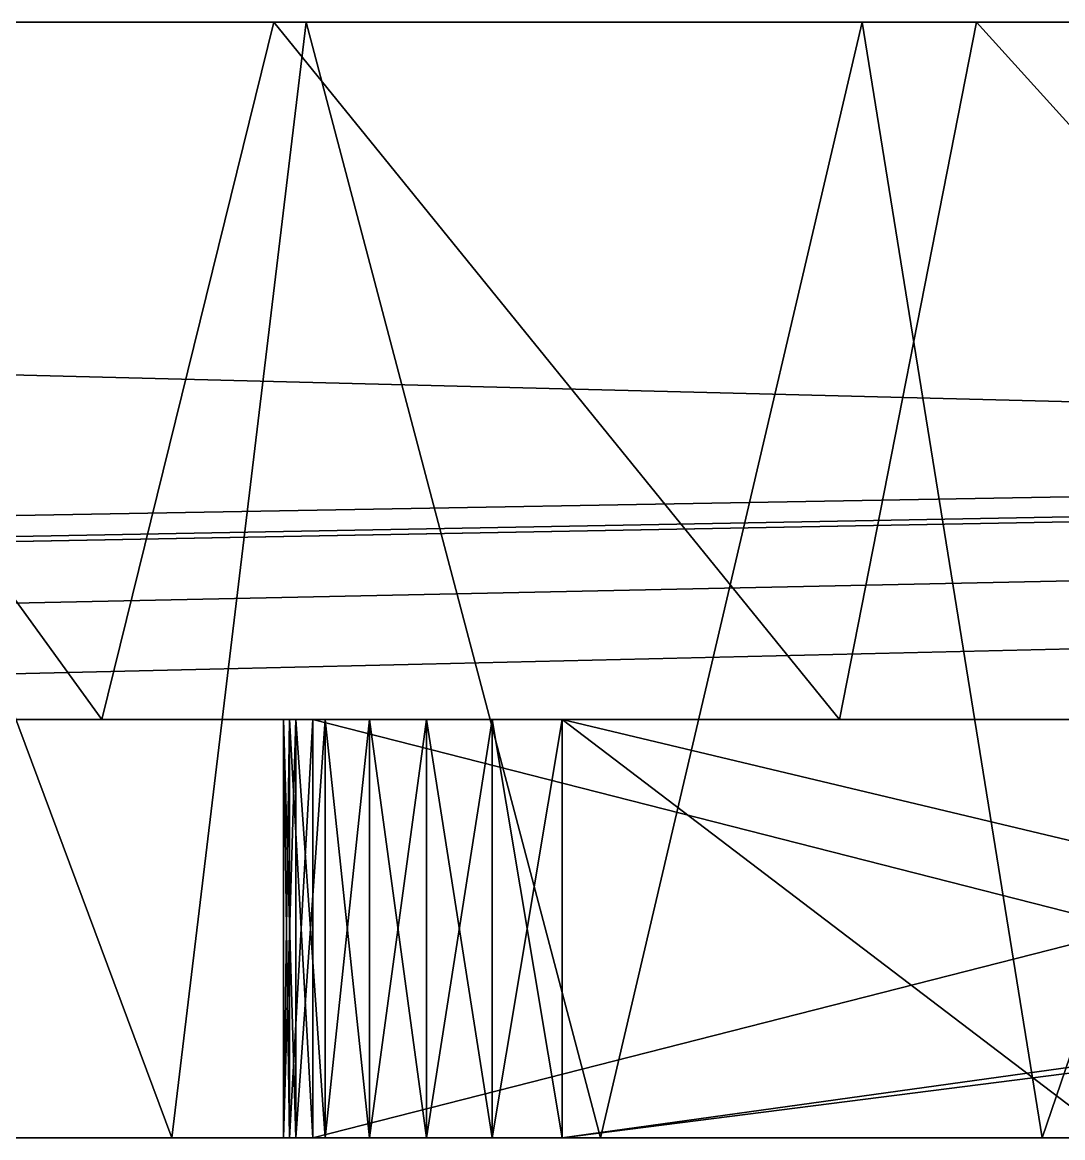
# Model space of a CAD drawing. Header units: millimetres. Extents: x -79 to 79, y 0 to 4.
# Drawn here: x -29.031 to -25.301, y 0 to 4 of the extents above; entities that cross this region are included whole.
import ezdxf

# ---------------------------------------------------------------- set-up
doc = ezdxf.new("R2010")
doc.units = ezdxf.units.MM
doc.header["$LTSCALE"] = 57.942387
for name, color, linetype in [('1', 7, 'CONTINUOUS'), ('14', 7, 'CONTINUOUS'), ('141', 7, 'CONTINUOUS'), ('146', 7, 'CONTINUOUS'), ('151', 7, 'CONTINUOUS'), ('2', 7, 'CONTINUOUS'), ('46', 7, 'CONTINUOUS'), ('47', 7, 'CONTINUOUS'), ('5', 7, 'CONTINUOUS'), ('51', 7, 'CONTINUOUS'), ('52', 7, 'CONTINUOUS'), ('55', 7, 'CONTINUOUS'), ('56', 7, 'CONTINUOUS'), ('65', 7, 'CONTINUOUS'), ('66', 7, 'CONTINUOUS'), ('69', 7, 'CONTINUOUS'), ('70', 7, 'CONTINUOUS'), ('74', 7, 'CONTINUOUS'), ('75', 7, 'CONTINUOUS')]:
    doc.layers.add(name, color=color, linetype=linetype)

msp = doc.modelspace()

# ---------------------------------------------------------------- linework, layer by layer
at = {"layer": '1', "color": 7, "linetype": 'CONTINUOUS'}
for points in [[(-6.4491, 0, 38.5), (6.4491, 0, 38.5), (-79, 0, 42.5), (-6.4491, 0, 38.5)], [(6.4491, 0, 38.5), (20.3188, 0, 38.1743), (-79, 0, 42.5), (6.4491, 0, 38.5)], [(-6.6276, 0, 38.3427), (-6.4491, 0, 38.5), (-79, 0, 42.5), (-6.6276, 0, 38.3427)], [(-6.7639, 0, 38.1477), (-6.6276, 0, 38.3427), (-79, 0, 42.5), (-6.7639, 0, 38.1477)], [(-6.8503, 0, 37.926), (-6.7639, 0, 38.1477), (-79, 0, 42.5), (-6.8503, 0, 37.926)], [(-6.8819, 0, 37.69), (-6.8503, 0, 37.926), (-79, 0, 42.5), (-6.8819, 0, 37.69)], [(-20.5786, 0, 38.5), (-6.8819, 0, 37.69), (-79, 0, 42.5), (-20.5786, 0, 38.5)], [(20.5786, 0, 38.5), (21.8478, 0, 38.5), (-79, 0, 42.5), (20.5786, 0, 38.5)], [(21.8478, 0, 38.5), (35.6625, 0, 38.1477), (-79, 0, 42.5), (21.8478, 0, 38.5)], [(20.432, 0, 38.3515), (20.5786, 0, 38.5), (-79, 0, 42.5), (20.432, 0, 38.3515)], [(20.3188, 0, 38.1743), (20.432, 0, 38.3515), (-79, 0, 42.5), (20.3188, 0, 38.1743)], [(-35.9773, 0, 38.5), (-22.1076, 0, 38.1743), (-79, 0, 42.5), (-35.9773, 0, 38.5)], [(35.9773, 0, 38.5), (48.8756, 0, 38.5), (-79, 0, 42.5), (35.9773, 0, 38.5)], [(48.8756, 0, 38.5), (62.7452, 0, 38.1743), (-79, 0, 42.5), (48.8756, 0, 38.5)], [(35.7988, 0, 38.3427), (35.9773, 0, 38.5), (-79, 0, 42.5), (35.7988, 0, 38.3427)], [(35.6625, 0, 38.1477), (35.7988, 0, 38.3427), (-79, 0, 42.5), (35.6625, 0, 38.1477)], [(63.005, 0, 38.5), (64.2742, 0, 38.5), (-79, 0, 42.5), (63.005, 0, 38.5)], [(-79, 0, 42.5), (64.2742, 0, 38.5), (79, 0, 42.5), (-79, 0, 42.5)], [(62.8585, 0, 38.3515), (63.005, 0, 38.5), (-79, 0, 42.5), (62.8585, 0, 38.3515)], [(62.7452, 0, 38.1743), (62.8585, 0, 38.3515), (-79, 0, 42.5), (62.7452, 0, 38.1743)], [(-21.8478, 0, 38.5), (-20.5786, 0, 38.5), (-79, 0, 42.5), (-21.8478, 0, 38.5)], [(-21.9944, 0, 38.3515), (-21.8478, 0, 38.5), (-79, 0, 42.5), (-21.9944, 0, 38.3515)], [(-22.1076, 0, 38.1743), (-21.9944, 0, 38.3515), (-79, 0, 42.5), (-22.1076, 0, 38.1743)], [(-35.9773, 0, 38.5), (-35.7988, 0, 38.3427), (-22.1076, 0, 38.1743), (-35.9773, 0, 38.5)], [(-35.7988, 0, 38.3427), (-35.6625, 0, 38.1477), (-22.1076, 0, 38.1743), (-35.7988, 0, 38.3427)], [(-35.6625, 0, 38.1477), (-35.5761, 0, 37.926), (-28.0942, 0, 25.9183), (-35.6625, 0, 38.1477)], [(-22.1076, 0, 38.1743), (-35.6625, 0, 38.1477), (-27.9896, 0, 26.4104), (-22.1076, 0, 38.1743)], [(-27.9896, 0, 26.4104), (-35.6625, 0, 38.1477), (-28.0733, 0, 26.171), (-27.9896, 0, 26.4104)], [(-28.0733, 0, 26.171), (-35.6625, 0, 38.1477), (-28.0942, 0, 25.9183), (-28.0733, 0, 26.171)], [(-35.5445, 0, 37.69), (-28.0942, 0, -16.5082), (-35.5761, 0, 37.926), (-35.5445, 0, 37.69)], [(-35.5761, 0, 37.926), (-28.0942, 0, -16.5082), (-28.0942, 0, 16.5082), (-35.5761, 0, 37.926)], [(-35.5761, 0, 37.926), (-28.0942, 0, 16.5082), (-28.0942, 0, 25.9183), (-35.5761, 0, 37.926)], [(-28.0942, 0, -16.5082), (-35.5445, 0, 37.69), (-33.2884, 0, 20.3644), (-28.0942, 0, -16.5082)], [(-28.0942, 0, -25.9183), (-28.0942, 0, -16.5082), (-33.2884, 0, 20.3644), (-28.0942, 0, -25.9183)], [(-33.25, 0, 20), (-28.0942, 0, -25.9183), (-33.2884, 0, 20.3644), (-33.25, 0, 20)], [(-28.0942, 0, -25.9183), (-33.25, 0, 20), (-28.4953, 0, -57.1633), (-28.0942, 0, -25.9183)], [(-28.4953, 0, -57.1633), (-33.25, 0, 20), (-30.7146, 0, -57.1068), (-28.4953, 0, -57.1633)], [(-26.958, 0, -57.1998), (-28.0942, 0, -25.9183), (-28.4953, 0, -57.1633), (-26.958, 0, -57.1998)], [(-28.0942, 0, -16.5082), (-28.0733, 0, -16.2554), (-28.0942, 0, 16.5082), (-28.0942, 0, -16.5082)], [(-28.0942, 0, 16.5082), (-28.0733, 0, -16.2554), (-28.0733, 0, 16.2554), (-28.0942, 0, 16.5082)], [(-28.0507, 0, -16.758), (-28.0942, 0, -16.5082), (-28.0507, 0, -25.6684), (-28.0507, 0, -16.758)], [(-28.0507, 0, -25.6684), (-28.0942, 0, -16.5082), (-28.0942, 0, -25.9183), (-28.0507, 0, -25.6684)], [(-28.0733, 0, -26.171), (-28.0942, 0, -25.9183), (-26.958, 0, -57.1998), (-28.0733, 0, -26.171)], [(-28.0942, 0, 16.5082), (-28.0507, 0, 16.758), (-28.0942, 0, 25.9183), (-28.0942, 0, 16.5082)], [(-28.0942, 0, 25.9183), (-28.0507, 0, 16.758), (-28.0507, 0, 25.6684), (-28.0942, 0, 25.9183)], [(-28.0733, 0, -16.2554), (-27.9896, 0, -16.016), (-28.0733, 0, 16.2554), (-28.0733, 0, -16.2554)], [(-28.0733, 0, 16.2554), (-27.9896, 0, -16.016), (-27.9896, 0, 16.016), (-28.0733, 0, 16.2554)], [(-27.9896, 0, -26.4104), (-28.0733, 0, -26.171), (-26.958, 0, -57.1998), (-27.9896, 0, -26.4104)], [(-27.9458, 0, -16.9889), (-28.0507, 0, -16.758), (-27.9458, 0, -25.4375), (-27.9458, 0, -16.9889)], [(-27.9458, 0, -25.4375), (-28.0507, 0, -16.758), (-28.0507, 0, -25.6684), (-27.9458, 0, -25.4375)], [(-28.0507, 0, 16.758), (-27.9458, 0, 16.9889), (-28.0507, 0, 25.6684), (-28.0507, 0, 16.758)], [(-28.0507, 0, 25.6684), (-27.9458, 0, 16.9889), (-27.9458, 0, 25.4375), (-28.0507, 0, 25.6684)], [(-27.9896, 0, -16.016), (-22.1076, 0, -4.2521), (-27.9896, 0, 16.016), (-27.9896, 0, -16.016)], [(-27.9896, 0, 16.016), (-22.1076, 0, -4.2521), (-22.1076, 0, 4.2521), (-27.9896, 0, 16.016)], [(-22.1076, 0, -38.1743), (-27.9896, 0, -26.4104), (-23.7399, 0, -57.2691), (-22.1076, 0, -38.1743)], [(-23.7399, 0, -57.2691), (-27.9896, 0, -26.4104), (-25.3743, 0, -57.2352), (-23.7399, 0, -57.2691)], [(-25.3743, 0, -57.2352), (-27.9896, 0, -26.4104), (-26.958, 0, -57.1998), (-25.3743, 0, -57.2352)], [(-27.7862, 0, -17.186), (-27.9458, 0, -16.9889), (-27.7862, 0, -25.2404), (-27.7862, 0, -17.186)], [(-27.7862, 0, -25.2404), (-27.9458, 0, -16.9889), (-27.9458, 0, -25.4375), (-27.7862, 0, -25.2404)], [(-27.9458, 0, 16.9889), (-27.7862, 0, 17.186), (-27.9458, 0, 25.4375), (-27.9458, 0, 16.9889)], [(-27.9458, 0, 25.4375), (-27.7862, 0, 17.186), (-27.7862, 0, 25.2404), (-27.9458, 0, 25.4375)], [(-27.5821, 0, -17.3366), (-27.7862, 0, -17.186), (-27.5821, 0, -25.0898), (-27.5821, 0, -17.3366)], [(-27.5821, 0, -25.0898), (-27.7862, 0, -17.186), (-27.7862, 0, -25.2404), (-27.5821, 0, -25.0898)], [(-27.7862, 0, 17.186), (-27.5821, 0, 17.3366), (-27.7862, 0, 25.2404), (-27.7862, 0, 17.186)], [(-27.7862, 0, 25.2404), (-27.5821, 0, 17.3366), (-27.5821, 0, 25.0898), (-27.7862, 0, 25.2404)], [(-27.3467, 0, -17.431), (-27.5821, 0, -17.3366), (-27.3467, 0, -24.9954), (-27.3467, 0, -17.431)], [(-27.3467, 0, -24.9954), (-27.5821, 0, -17.3366), (-27.5821, 0, -25.0898), (-27.3467, 0, -24.9954)], [(-27.5821, 0, 17.3366), (-27.3467, 0, 17.431), (-27.5821, 0, 25.0898), (-27.5821, 0, 17.3366)], [(-27.5821, 0, 25.0898), (-27.3467, 0, 17.431), (-27.3467, 0, 24.9954), (-27.5821, 0, 25.0898)], [(-27.0952, 0, -17.4632), (-27.3467, 0, -17.431), (-27.0952, 0, -24.9632), (-27.0952, 0, -17.4632)], [(-27.0952, 0, -24.9632), (-27.3467, 0, -17.431), (-27.3467, 0, -24.9954), (-27.0952, 0, -24.9632)], [(-27.3467, 0, 17.431), (-27.0952, 0, 17.4632), (-27.3467, 0, 24.9954), (-27.3467, 0, 17.431)], [(-27.3467, 0, 24.9954), (-27.0952, 0, 17.4632), (-27.0952, 0, 24.9632), (-27.3467, 0, 24.9954)], [(-20.8055, 0, -17.4632), (-27.0952, 0, -17.4632), (-15.3312, 0, -24.9632), (-20.8055, 0, -17.4632)], [(-15.3312, 0, -24.9632), (-27.0952, 0, -17.4632), (-27.0952, 0, -24.9632), (-15.3312, 0, -24.9632)], [(-27.0952, 0, 17.4632), (-16.3087, 0, 17.4632), (-27.0952, 0, 24.9632), (-27.0952, 0, 17.4632)], [(-16.3087, 0, 17.4632), (-25.1249, 0, 24.9632), (-27.0952, 0, 24.9632), (-16.3087, 0, 17.4632)]]:
    msp.add_3dface(points, dxfattribs=at)
at = {"layer": '14', "color": 7, "linetype": 'CONTINUOUS'}
for points in [[(-28.4953, 0, -57.1633), (-30.7146, 0, -57.1068), (-29.9868, 4, -57.1258), (-28.4953, 0, -57.1633)], [(-28.0138, 4, -57.1751), (-28.4953, 0, -57.1633), (-29.9868, 4, -57.1258), (-28.0138, 4, -57.1751)], [(-26.958, 0, -57.1998), (-28.4953, 0, -57.1633), (-28.0138, 4, -57.1751), (-26.958, 0, -57.1998)], [(-26.0205, 4, -57.221), (-26.958, 0, -57.1998), (-28.0138, 4, -57.1751), (-26.0205, 4, -57.221)], [(-25.3743, 0, -57.2352), (-26.958, 0, -57.1998), (-26.0205, 4, -57.221), (-25.3743, 0, -57.2352)], [(-24.0085, 4, -57.2635), (-25.3743, 0, -57.2352), (-26.0205, 4, -57.221), (-24.0085, 4, -57.2635)], [(-23.7399, 0, -57.2691), (-25.3743, 0, -57.2352), (-24.0085, 4, -57.2635), (-23.7399, 0, -57.2691)]]:
    msp.add_3dface(points, dxfattribs=at)
at = {"layer": '141', "color": 7, "linetype": 'CONTINUOUS'}
for points in [[(-79, 4, 42.5), (79, 4, 42.5), (-70, 4, 38.5), (-79, 4, 42.5)], [(-70, 4, 38.5), (79, 4, 42.5), (70, 4, 38.5), (-70, 4, 38.5)], [(-28.1293, 4, -53.171), (-29.9868, 4, -57.1258), (-30.5561, 4, -53.1097), (-28.1293, 4, -53.171)], [(-28.0138, 4, -57.1751), (-29.9868, 4, -57.1258), (-28.1293, 4, -53.171), (-28.0138, 4, -57.1751)], [(-25.6098, 4, -53.229), (-28.0138, 4, -57.1751), (-28.1293, 4, -53.171), (-25.6098, 4, -53.229)], [(-26.0205, 4, -57.221), (-28.0138, 4, -57.1751), (-25.6098, 4, -53.229), (-26.0205, 4, -57.221)], [(-24.0085, 4, -57.2635), (-26.0205, 4, -57.221), (-25.6098, 4, -53.229), (-24.0085, 4, -57.2635)], [(-22.9926, 4, -53.2831), (-24.0085, 4, -57.2635), (-25.6098, 4, -53.229), (-22.9926, 4, -53.2831)]]:
    msp.add_3dface(points, dxfattribs=at)
at = {"layer": '146', "color": 7, "linetype": 'CONTINUOUS'}
for points in [[(-64.2742, 1.5, 38.5), (-70, 1.5, 38.5), (70, 4, 38.5), (-64.2742, 1.5, 38.5)], [(-70, 1.5, 38.5), (-70, 4, 38.5), (70, 4, 38.5), (-70, 1.5, 38.5)], [(-63.005, 1.5, 38.5), (-64.2742, 1.5, 38.5), (70, 4, 38.5), (-63.005, 1.5, 38.5)], [(-48.8756, 1.5, 38.5), (-63.005, 1.5, 38.5), (70, 4, 38.5), (-48.8756, 1.5, 38.5)], [(-35.9773, 1.5, 38.5), (-48.8756, 1.5, 38.5), (70, 4, 38.5), (-35.9773, 1.5, 38.5)], [(-21.8478, 1.5, 38.5), (-35.9773, 1.5, 38.5), (70, 4, 38.5), (-21.8478, 1.5, 38.5)]]:
    msp.add_3dface(points, dxfattribs=at)
at = {"layer": '151', "color": 7, "linetype": 'CONTINUOUS'}
for points in [[(-31.2765, 1.5, -53.09), (-28.7464, 1.5, -53.1562), (-30.5561, 4, -53.1097), (-31.2765, 1.5, -53.09)], [(-28.7464, 1.5, -53.1562), (-28.1293, 4, -53.171), (-30.5561, 4, -53.1097), (-28.7464, 1.5, -53.1562)], [(-28.7464, 1.5, -53.1562), (-26.101, 1.5, -53.2181), (-28.1293, 4, -53.171), (-28.7464, 1.5, -53.1562)], [(-26.101, 1.5, -53.2181), (-25.6098, 4, -53.229), (-28.1293, 4, -53.171), (-26.101, 1.5, -53.2181)], [(-26.101, 1.5, -53.2181), (-23.347, 1.5, -53.276), (-25.6098, 4, -53.229), (-26.101, 1.5, -53.2181)], [(-23.347, 1.5, -53.276), (-22.9926, 4, -53.2831), (-25.6098, 4, -53.229), (-23.347, 1.5, -53.276)]]:
    msp.add_3dface(points, dxfattribs=at)
at = {"layer": '2', "color": 7, "linetype": 'CONTINUOUS'}
for points in [[(-35.9773, 1.5, 38.5), (-21.8478, 1.5, 38.5), (-35.7988, 1.5, 38.3427), (-35.9773, 1.5, 38.5)], [(-35.7988, 1.5, 38.3427), (-21.8478, 1.5, 38.5), (-35.6625, 1.5, 38.1477), (-35.7988, 1.5, 38.3427)], [(-35.6625, 1.5, 38.1477), (-21.8478, 1.5, 38.5), (-35.5761, 1.5, 37.926), (-35.6625, 1.5, 38.1477)], [(-35.5761, 1.5, 37.926), (-21.8478, 1.5, 38.5), (-35.5445, 1.5, 37.69), (-35.5761, 1.5, 37.926)], [(-21.9944, 1.5, 38.3515), (-35.5411, 1.5, 21.6642), (-35.5445, 1.5, 37.69), (-21.9944, 1.5, 38.3515)], [(-21.8478, 1.5, 38.5), (-21.9944, 1.5, 38.3515), (-35.5445, 1.5, 37.69), (-21.8478, 1.5, 38.5)], [(-35.1831, 1.5, 21.7404), (-35.5411, 1.5, 21.6642), (-21.9944, 1.5, 38.3515), (-35.1831, 1.5, 21.7404)], [(-34.8169, 1.5, 21.7404), (-35.1831, 1.5, 21.7404), (-21.9944, 1.5, 38.3515), (-34.8169, 1.5, 21.7404)], [(-34.4589, 1.5, 21.6642), (-34.8169, 1.5, 21.7404), (-21.9944, 1.5, 38.3515), (-34.4589, 1.5, 21.6642)], [(-34.1248, 1.5, 21.5153), (-34.4589, 1.5, 21.6642), (-21.9944, 1.5, 38.3515), (-34.1248, 1.5, 21.5153)], [(-33.8291, 1.5, 21.3004), (-34.1248, 1.5, 21.5153), (-21.9944, 1.5, 38.3515), (-33.8291, 1.5, 21.3004)], [(-33.5844, 1.5, 21.0287), (-33.8291, 1.5, 21.3004), (-21.9944, 1.5, 38.3515), (-33.5844, 1.5, 21.0287)], [(-33.4015, 1.5, 20.7121), (-33.5844, 1.5, 21.0287), (-21.9944, 1.5, 38.3515), (-33.4015, 1.5, 20.7121)], [(-33.2884, 1.5, 20.3644), (-33.4015, 1.5, 20.7121), (-22.1076, 1.5, 38.1743), (-33.2884, 1.5, 20.3644)], [(-22.1076, 1.5, 38.1743), (-33.4015, 1.5, 20.7121), (-21.9944, 1.5, 38.3515), (-22.1076, 1.5, 38.1743)], [(-33.25, 1.5, 20), (-33.2884, 1.5, 20.3644), (-22.1076, 1.5, 38.1743), (-33.25, 1.5, 20)], [(-33.25, 1.5, -20), (-33.25, 1.5, 20), (-28.0733, 1.5, 26.171), (-33.25, 1.5, -20)], [(-28.0942, 1.5, 25.9183), (-33.25, 1.5, -20), (-28.0733, 1.5, 26.171), (-28.0942, 1.5, 25.9183)], [(-33.25, 1.5, -20), (-28.0942, 1.5, 25.9183), (-31.2765, 1.5, -53.09), (-33.25, 1.5, -20)], [(-28.0733, 1.5, 26.171), (-33.25, 1.5, 20), (-27.9896, 1.5, 26.4104), (-28.0733, 1.5, 26.171)], [(-27.9896, 1.5, 26.4104), (-33.25, 1.5, 20), (-22.1076, 1.5, 38.1743), (-27.9896, 1.5, 26.4104)], [(-31.2765, 1.5, -53.09), (-28.0942, 1.5, 25.9183), (-28.7464, 1.5, -53.1562), (-31.2765, 1.5, -53.09)], [(-28.0942, 1.5, -16.5082), (-28.0942, 1.5, -25.9183), (-28.7464, 1.5, -53.1562), (-28.0942, 1.5, -16.5082)], [(-28.0942, 1.5, 16.5082), (-28.0942, 1.5, -16.5082), (-28.7464, 1.5, -53.1562), (-28.0942, 1.5, 16.5082)], [(-28.0733, 1.5, -26.171), (-27.9896, 1.5, -26.4104), (-28.7464, 1.5, -53.1562), (-28.0733, 1.5, -26.171)], [(-28.7464, 1.5, -53.1562), (-27.9896, 1.5, -26.4104), (-26.101, 1.5, -53.2181), (-28.7464, 1.5, -53.1562)], [(-28.0942, 1.5, -25.9183), (-28.0733, 1.5, -26.171), (-28.7464, 1.5, -53.1562), (-28.0942, 1.5, -25.9183)], [(-28.0942, 1.5, 25.9183), (-28.0942, 1.5, 16.5082), (-28.7464, 1.5, -53.1562), (-28.0942, 1.5, 25.9183)], [(-28.0942, 1.5, -16.5082), (-28.0507, 1.5, -16.758), (-28.0942, 1.5, -25.9183), (-28.0942, 1.5, -16.5082)], [(-28.0942, 1.5, -25.9183), (-28.0507, 1.5, -16.758), (-28.0507, 1.5, -25.6684), (-28.0942, 1.5, -25.9183)], [(-28.0733, 1.5, -16.2554), (-28.0942, 1.5, -16.5082), (-28.0733, 1.5, 16.2554), (-28.0733, 1.5, -16.2554)], [(-28.0733, 1.5, 16.2554), (-28.0942, 1.5, -16.5082), (-28.0942, 1.5, 16.5082), (-28.0733, 1.5, 16.2554)], [(-28.0507, 1.5, 16.758), (-28.0942, 1.5, 16.5082), (-28.0507, 1.5, 25.6684), (-28.0507, 1.5, 16.758)], [(-28.0507, 1.5, 25.6684), (-28.0942, 1.5, 16.5082), (-28.0942, 1.5, 25.9183), (-28.0507, 1.5, 25.6684)], [(-27.9896, 1.5, -16.016), (-28.0733, 1.5, -16.2554), (-27.9896, 1.5, 16.016), (-27.9896, 1.5, -16.016)], [(-27.9896, 1.5, 16.016), (-28.0733, 1.5, -16.2554), (-28.0733, 1.5, 16.2554), (-27.9896, 1.5, 16.016)], [(-28.0507, 1.5, -16.758), (-27.9458, 1.5, -16.9889), (-28.0507, 1.5, -25.6684), (-28.0507, 1.5, -16.758)], [(-28.0507, 1.5, -25.6684), (-27.9458, 1.5, -16.9889), (-27.9458, 1.5, -25.4375), (-28.0507, 1.5, -25.6684)], [(-27.9458, 1.5, 16.9889), (-28.0507, 1.5, 16.758), (-27.9458, 1.5, 25.4375), (-27.9458, 1.5, 16.9889)], [(-27.9458, 1.5, 25.4375), (-28.0507, 1.5, 16.758), (-28.0507, 1.5, 25.6684), (-27.9458, 1.5, 25.4375)], [(-22.1076, 1.5, -4.2521), (-27.9896, 1.5, -16.016), (-22.1076, 1.5, 4.2521), (-22.1076, 1.5, -4.2521)], [(-22.1076, 1.5, 4.2521), (-27.9896, 1.5, -16.016), (-27.9896, 1.5, 16.016), (-22.1076, 1.5, 4.2521)], [(-27.9896, 1.5, -26.4104), (-22.1076, 1.5, -38.1743), (-26.101, 1.5, -53.2181), (-27.9896, 1.5, -26.4104)], [(-27.9458, 1.5, -16.9889), (-27.7862, 1.5, -17.186), (-27.9458, 1.5, -25.4375), (-27.9458, 1.5, -16.9889)], [(-27.9458, 1.5, -25.4375), (-27.7862, 1.5, -17.186), (-27.7862, 1.5, -25.2404), (-27.9458, 1.5, -25.4375)], [(-27.7862, 1.5, 17.186), (-27.9458, 1.5, 16.9889), (-27.7862, 1.5, 25.2404), (-27.7862, 1.5, 17.186)], [(-27.7862, 1.5, 25.2404), (-27.9458, 1.5, 16.9889), (-27.9458, 1.5, 25.4375), (-27.7862, 1.5, 25.2404)], [(-27.7862, 1.5, -17.186), (-27.5821, 1.5, -17.3366), (-27.7862, 1.5, -25.2404), (-27.7862, 1.5, -17.186)], [(-27.7862, 1.5, -25.2404), (-27.5821, 1.5, -17.3366), (-27.5821, 1.5, -25.0898), (-27.7862, 1.5, -25.2404)], [(-27.5821, 1.5, 17.3366), (-27.7862, 1.5, 17.186), (-27.5821, 1.5, 25.0898), (-27.5821, 1.5, 17.3366)], [(-27.5821, 1.5, 25.0898), (-27.7862, 1.5, 17.186), (-27.7862, 1.5, 25.2404), (-27.5821, 1.5, 25.0898)], [(-27.5821, 1.5, -17.3366), (-27.3467, 1.5, -17.431), (-27.5821, 1.5, -25.0898), (-27.5821, 1.5, -17.3366)], [(-27.5821, 1.5, -25.0898), (-27.3467, 1.5, -17.431), (-27.3467, 1.5, -24.9954), (-27.5821, 1.5, -25.0898)], [(-27.3467, 1.5, 17.431), (-27.5821, 1.5, 17.3366), (-27.3467, 1.5, 24.9954), (-27.3467, 1.5, 17.431)], [(-27.3467, 1.5, 24.9954), (-27.5821, 1.5, 17.3366), (-27.5821, 1.5, 25.0898), (-27.3467, 1.5, 24.9954)], [(-27.3467, 1.5, -17.431), (-27.0952, 1.5, -17.4632), (-27.3467, 1.5, -24.9954), (-27.3467, 1.5, -17.431)], [(-27.3467, 1.5, -24.9954), (-27.0952, 1.5, -17.4632), (-27.0952, 1.5, -24.9632), (-27.3467, 1.5, -24.9954)], [(-27.0952, 1.5, 17.4632), (-27.3467, 1.5, 17.431), (-27.0952, 1.5, 24.9632), (-27.0952, 1.5, 17.4632)], [(-27.0952, 1.5, 24.9632), (-27.3467, 1.5, 17.431), (-27.3467, 1.5, 24.9954), (-27.0952, 1.5, 24.9632)], [(-27.0952, 1.5, -17.4632), (-20.8055, 1.5, -17.4632), (-27.0952, 1.5, -24.9632), (-27.0952, 1.5, -17.4632)], [(-27.0952, 1.5, -24.9632), (-20.8055, 1.5, -17.4632), (-15.3312, 1.5, -24.9632), (-27.0952, 1.5, -24.9632)], [(-16.3087, 1.5, 17.4632), (-27.0952, 1.5, 17.4632), (-19.4902, 1.5, 23.0712), (-16.3087, 1.5, 17.4632)], [(-19.4902, 1.5, 23.0712), (-27.0952, 1.5, 17.4632), (-19.757, 1.5, 22.9313), (-19.4902, 1.5, 23.0712)], [(-19.757, 1.5, 22.9313), (-27.0952, 1.5, 17.4632), (-20.0494, 1.5, 22.8592), (-19.757, 1.5, 22.9313)], [(-20.0494, 1.5, 22.8592), (-27.0952, 1.5, 17.4632), (-20.3506, 1.5, 22.8592), (-20.0494, 1.5, 22.8592)], [(-20.3506, 1.5, 22.8592), (-27.0952, 1.5, 17.4632), (-20.643, 1.5, 22.9313), (-20.3506, 1.5, 22.8592)], [(-20.643, 1.5, 22.9313), (-27.0952, 1.5, 17.4632), (-20.9098, 1.5, 23.0712), (-20.643, 1.5, 22.9313)], [(-20.9098, 1.5, 23.0712), (-27.0952, 1.5, 17.4632), (-21.1353, 1.5, 23.2709), (-20.9098, 1.5, 23.0712)], [(-21.1353, 1.5, 23.2709), (-27.0952, 1.5, 17.4632), (-21.3066, 1.5, 23.5188), (-21.1353, 1.5, 23.2709)], [(-21.3066, 1.5, 23.5188), (-27.0952, 1.5, 17.4632), (-21.4136, 1.5, 23.8006), (-21.3066, 1.5, 23.5188)], [(-21.4136, 1.5, 23.8006), (-27.0952, 1.5, 17.4632), (-21.45, 1.5, 24.1), (-21.4136, 1.5, 23.8006)], [(-21.45, 1.5, 24.1), (-27.0952, 1.5, 17.4632), (-21.6956, 1.5, 28.871), (-21.45, 1.5, 24.1)], [(-21.6956, 1.5, 28.871), (-27.0952, 1.5, 17.4632), (-22.2636, 1.5, 28.6542), (-21.6956, 1.5, 28.871)], [(-22.2636, 1.5, 28.6542), (-27.0952, 1.5, 17.4632), (-22.7997, 1.5, 28.3709), (-22.2636, 1.5, 28.6542)], [(-22.7997, 1.5, 28.3709), (-27.0952, 1.5, 17.4632), (-23.2981, 1.5, 28.0245), (-22.7997, 1.5, 28.3709)], [(-23.2981, 1.5, 28.0245), (-27.0952, 1.5, 17.4632), (-23.7514, 1.5, 27.6195), (-23.2981, 1.5, 28.0245)], [(-23.7514, 1.5, 27.6195), (-27.0952, 1.5, 17.4632), (-24.1512, 1.5, 27.1637), (-23.7514, 1.5, 27.6195)], [(-24.1512, 1.5, 27.1637), (-27.0952, 1.5, 17.4632), (-24.4936, 1.5, 26.6622), (-24.1512, 1.5, 27.1637)], [(-24.4936, 1.5, 26.6622), (-27.0952, 1.5, 17.4632), (-24.7727, 1.5, 26.1223), (-24.4936, 1.5, 26.6622)], [(-24.7727, 1.5, 26.1223), (-27.0952, 1.5, 17.4632), (-25.1249, 1.5, 24.9632), (-24.7727, 1.5, 26.1223)], [(-25.1249, 1.5, 24.9632), (-27.0952, 1.5, 17.4632), (-27.0952, 1.5, 24.9632), (-25.1249, 1.5, 24.9632)], [(-26.101, 1.5, -53.2181), (-22.1076, 1.5, -38.1743), (-23.347, 1.5, -53.276), (-26.101, 1.5, -53.2181)]]:
    msp.add_3dface(points, dxfattribs=at)
at = {"layer": '46', "color": 7, "linetype": 'CONTINUOUS'}
for points in [[(-28.0507, 0, -25.6684), (-28.0942, 0, -25.9183), (-28.0507, 1.5, -25.6684), (-28.0507, 0, -25.6684)], [(-28.0942, 0, -25.9183), (-28.0733, 0, -26.171), (-28.0942, 1.5, -25.9183), (-28.0942, 0, -25.9183)], [(-28.0942, 0, -25.9183), (-28.0942, 1.5, -25.9183), (-28.0507, 1.5, -25.6684), (-28.0942, 0, -25.9183)], [(-28.0733, 0, -26.171), (-28.0733, 1.5, -26.171), (-28.0942, 1.5, -25.9183), (-28.0733, 0, -26.171)], [(-28.0733, 0, -26.171), (-27.9896, 0, -26.4104), (-28.0733, 1.5, -26.171), (-28.0733, 0, -26.171)], [(-27.9896, 0, -26.4104), (-27.9896, 1.5, -26.4104), (-28.0733, 1.5, -26.171), (-27.9896, 0, -26.4104)], [(-27.9458, 0, -25.4375), (-28.0507, 0, -25.6684), (-27.9458, 1.5, -25.4375), (-27.9458, 0, -25.4375)], [(-28.0507, 0, -25.6684), (-28.0507, 1.5, -25.6684), (-27.9458, 1.5, -25.4375), (-28.0507, 0, -25.6684)], [(-27.7862, 0, -25.2404), (-27.9458, 0, -25.4375), (-27.7862, 1.5, -25.2404), (-27.7862, 0, -25.2404)], [(-27.9458, 0, -25.4375), (-27.9458, 1.5, -25.4375), (-27.7862, 1.5, -25.2404), (-27.9458, 0, -25.4375)], [(-27.5821, 0, -25.0898), (-27.7862, 0, -25.2404), (-27.5821, 1.5, -25.0898), (-27.5821, 0, -25.0898)], [(-27.7862, 0, -25.2404), (-27.7862, 1.5, -25.2404), (-27.5821, 1.5, -25.0898), (-27.7862, 0, -25.2404)], [(-27.3467, 0, -24.9954), (-27.5821, 0, -25.0898), (-27.3467, 1.5, -24.9954), (-27.3467, 0, -24.9954)], [(-27.5821, 0, -25.0898), (-27.5821, 1.5, -25.0898), (-27.3467, 1.5, -24.9954), (-27.5821, 0, -25.0898)], [(-27.0952, 0, -24.9632), (-27.3467, 0, -24.9954), (-27.0952, 1.5, -24.9632), (-27.0952, 0, -24.9632)], [(-27.3467, 0, -24.9954), (-27.3467, 1.5, -24.9954), (-27.0952, 1.5, -24.9632), (-27.3467, 0, -24.9954)]]:
    msp.add_3dface(points, dxfattribs=at)
at = {"layer": '47', "color": 7, "linetype": 'CONTINUOUS'}
for points in [[(-15.3312, 0, -24.9632), (-27.0952, 0, -24.9632), (-15.3312, 1.5, -24.9632), (-15.3312, 0, -24.9632)], [(-27.0952, 0, -24.9632), (-27.0952, 1.5, -24.9632), (-15.3312, 1.5, -24.9632), (-27.0952, 0, -24.9632)]]:
    msp.add_3dface(points, dxfattribs=at)
at = {"layer": '5', "color": 7, "linetype": 'CONTINUOUS'}
for points in [[(-79, 0, 42.5), (79, 0, 42.5), (-79, 4, 42.5), (-79, 0, 42.5)], [(-79, 4, 42.5), (79, 0, 42.5), (79, 4, 42.5), (-79, 4, 42.5)]]:
    msp.add_3dface(points, dxfattribs=at)
at = {"layer": '51', "color": 7, "linetype": 'CONTINUOUS'}
for points in [[(-27.9896, 0, -26.4104), (-22.1076, 0, -38.1743), (-27.9896, 1.5, -26.4104), (-27.9896, 0, -26.4104)], [(-27.9896, 1.5, -26.4104), (-22.1076, 0, -38.1743), (-22.1076, 1.5, -38.1743), (-27.9896, 1.5, -26.4104)]]:
    msp.add_3dface(points, dxfattribs=at)
at = {"layer": '52', "color": 7, "linetype": 'CONTINUOUS'}
for points in [[(-22.1076, 0, -4.2521), (-27.9896, 0, -16.016), (-22.1076, 1.5, -4.2521), (-22.1076, 0, -4.2521)], [(-27.9896, 0, -16.016), (-27.9896, 1.5, -16.016), (-22.1076, 1.5, -4.2521), (-27.9896, 0, -16.016)]]:
    msp.add_3dface(points, dxfattribs=at)
at = {"layer": '55', "color": 7, "linetype": 'CONTINUOUS'}
for points in [[(-27.0952, 0, -17.4632), (-20.8055, 0, -17.4632), (-27.0952, 1.5, -17.4632), (-27.0952, 0, -17.4632)], [(-20.8055, 0, -17.4632), (-20.8055, 1.5, -17.4632), (-27.0952, 1.5, -17.4632), (-20.8055, 0, -17.4632)]]:
    msp.add_3dface(points, dxfattribs=at)
at = {"layer": '56', "color": 7, "linetype": 'CONTINUOUS'}
for points in [[(-28.0733, 0, -16.2554), (-28.0942, 0, -16.5082), (-28.0733, 1.5, -16.2554), (-28.0733, 0, -16.2554)], [(-28.0942, 0, -16.5082), (-28.0507, 0, -16.758), (-28.0942, 1.5, -16.5082), (-28.0942, 0, -16.5082)], [(-28.0942, 0, -16.5082), (-28.0942, 1.5, -16.5082), (-28.0733, 1.5, -16.2554), (-28.0942, 0, -16.5082)], [(-28.0507, 0, -16.758), (-28.0507, 1.5, -16.758), (-28.0942, 1.5, -16.5082), (-28.0507, 0, -16.758)], [(-27.9896, 0, -16.016), (-28.0733, 0, -16.2554), (-27.9896, 1.5, -16.016), (-27.9896, 0, -16.016)], [(-28.0733, 0, -16.2554), (-28.0733, 1.5, -16.2554), (-27.9896, 1.5, -16.016), (-28.0733, 0, -16.2554)], [(-28.0507, 0, -16.758), (-27.9458, 0, -16.9889), (-28.0507, 1.5, -16.758), (-28.0507, 0, -16.758)], [(-27.9458, 0, -16.9889), (-27.9458, 1.5, -16.9889), (-28.0507, 1.5, -16.758), (-27.9458, 0, -16.9889)], [(-27.9458, 0, -16.9889), (-27.7862, 0, -17.186), (-27.9458, 1.5, -16.9889), (-27.9458, 0, -16.9889)], [(-27.7862, 0, -17.186), (-27.7862, 1.5, -17.186), (-27.9458, 1.5, -16.9889), (-27.7862, 0, -17.186)], [(-27.7862, 0, -17.186), (-27.5821, 0, -17.3366), (-27.7862, 1.5, -17.186), (-27.7862, 0, -17.186)], [(-27.5821, 0, -17.3366), (-27.5821, 1.5, -17.3366), (-27.7862, 1.5, -17.186), (-27.5821, 0, -17.3366)], [(-27.5821, 0, -17.3366), (-27.3467, 0, -17.431), (-27.5821, 1.5, -17.3366), (-27.5821, 0, -17.3366)], [(-27.3467, 0, -17.431), (-27.3467, 1.5, -17.431), (-27.5821, 1.5, -17.3366), (-27.3467, 0, -17.431)], [(-27.3467, 0, -17.431), (-27.0952, 0, -17.4632), (-27.3467, 1.5, -17.431), (-27.3467, 0, -17.431)], [(-27.0952, 0, -17.4632), (-27.0952, 1.5, -17.4632), (-27.3467, 1.5, -17.431), (-27.0952, 0, -17.4632)]]:
    msp.add_3dface(points, dxfattribs=at)
at = {"layer": '65', "color": 7, "linetype": 'CONTINUOUS'}
for points in [[(-28.0507, 0, 16.758), (-28.0942, 0, 16.5082), (-28.0507, 1.5, 16.758), (-28.0507, 0, 16.758)], [(-28.0942, 0, 16.5082), (-28.0733, 0, 16.2554), (-28.0942, 1.5, 16.5082), (-28.0942, 0, 16.5082)], [(-28.0942, 0, 16.5082), (-28.0942, 1.5, 16.5082), (-28.0507, 1.5, 16.758), (-28.0942, 0, 16.5082)], [(-28.0733, 0, 16.2554), (-28.0733, 1.5, 16.2554), (-28.0942, 1.5, 16.5082), (-28.0733, 0, 16.2554)], [(-28.0733, 0, 16.2554), (-27.9896, 0, 16.016), (-28.0733, 1.5, 16.2554), (-28.0733, 0, 16.2554)], [(-27.9896, 0, 16.016), (-27.9896, 1.5, 16.016), (-28.0733, 1.5, 16.2554), (-27.9896, 0, 16.016)], [(-27.9458, 0, 16.9889), (-28.0507, 0, 16.758), (-27.9458, 1.5, 16.9889), (-27.9458, 0, 16.9889)], [(-28.0507, 0, 16.758), (-28.0507, 1.5, 16.758), (-27.9458, 1.5, 16.9889), (-28.0507, 0, 16.758)], [(-27.7862, 0, 17.186), (-27.9458, 0, 16.9889), (-27.7862, 1.5, 17.186), (-27.7862, 0, 17.186)], [(-27.9458, 0, 16.9889), (-27.9458, 1.5, 16.9889), (-27.7862, 1.5, 17.186), (-27.9458, 0, 16.9889)], [(-27.5821, 0, 17.3366), (-27.7862, 0, 17.186), (-27.5821, 1.5, 17.3366), (-27.5821, 0, 17.3366)], [(-27.7862, 0, 17.186), (-27.7862, 1.5, 17.186), (-27.5821, 1.5, 17.3366), (-27.7862, 0, 17.186)], [(-27.3467, 0, 17.431), (-27.5821, 0, 17.3366), (-27.3467, 1.5, 17.431), (-27.3467, 0, 17.431)], [(-27.5821, 0, 17.3366), (-27.5821, 1.5, 17.3366), (-27.3467, 1.5, 17.431), (-27.5821, 0, 17.3366)], [(-27.0952, 0, 17.4632), (-27.3467, 0, 17.431), (-27.0952, 1.5, 17.4632), (-27.0952, 0, 17.4632)], [(-27.0952, 1.5, 17.4632), (-27.3467, 0, 17.431), (-27.3467, 1.5, 17.431), (-27.0952, 1.5, 17.4632)]]:
    msp.add_3dface(points, dxfattribs=at)
at = {"layer": '66', "color": 7, "linetype": 'CONTINUOUS'}
for points in [[(-16.3087, 0, 17.4632), (-27.0952, 0, 17.4632), (-16.3087, 1.5, 17.4632), (-16.3087, 0, 17.4632)], [(-27.0952, 0, 17.4632), (-27.0952, 1.5, 17.4632), (-16.3087, 1.5, 17.4632), (-27.0952, 0, 17.4632)]]:
    msp.add_3dface(points, dxfattribs=at)
at = {"layer": '69', "color": 7, "linetype": 'CONTINUOUS'}
for points in [[(-27.9896, 0, 16.016), (-22.1076, 0, 4.2521), (-27.9896, 1.5, 16.016), (-27.9896, 0, 16.016)], [(-22.1076, 0, 4.2521), (-22.1076, 1.5, 4.2521), (-27.9896, 1.5, 16.016), (-22.1076, 0, 4.2521)]]:
    msp.add_3dface(points, dxfattribs=at)
at = {"layer": '70', "color": 7, "linetype": 'CONTINUOUS'}
for points in [[(-22.1076, 0, 38.1743), (-27.9896, 0, 26.4104), (-22.1076, 1.5, 38.1743), (-22.1076, 0, 38.1743)], [(-27.9896, 0, 26.4104), (-27.9896, 1.5, 26.4104), (-22.1076, 1.5, 38.1743), (-27.9896, 0, 26.4104)]]:
    msp.add_3dface(points, dxfattribs=at)
at = {"layer": '74', "color": 7, "linetype": 'CONTINUOUS'}
for points in [[(-27.0952, 0, 24.9632), (-25.1249, 0, 24.9632), (-27.0952, 1.5, 24.9632), (-27.0952, 0, 24.9632)], [(-25.1249, 0, 24.9632), (-25.1249, 1.5, 24.9632), (-27.0952, 1.5, 24.9632), (-25.1249, 0, 24.9632)]]:
    msp.add_3dface(points, dxfattribs=at)
at = {"layer": '75', "color": 7, "linetype": 'CONTINUOUS'}
for points in [[(-28.0733, 0, 26.171), (-28.0942, 0, 25.9183), (-28.0733, 1.5, 26.171), (-28.0733, 0, 26.171)], [(-28.0942, 0, 25.9183), (-28.0507, 0, 25.6684), (-28.0942, 1.5, 25.9183), (-28.0942, 0, 25.9183)], [(-28.0942, 0, 25.9183), (-28.0942, 1.5, 25.9183), (-28.0733, 1.5, 26.171), (-28.0942, 0, 25.9183)], [(-28.0507, 0, 25.6684), (-28.0507, 1.5, 25.6684), (-28.0942, 1.5, 25.9183), (-28.0507, 0, 25.6684)], [(-27.9896, 0, 26.4104), (-28.0733, 0, 26.171), (-27.9896, 1.5, 26.4104), (-27.9896, 0, 26.4104)], [(-28.0733, 0, 26.171), (-28.0733, 1.5, 26.171), (-27.9896, 1.5, 26.4104), (-28.0733, 0, 26.171)], [(-28.0507, 0, 25.6684), (-27.9458, 0, 25.4375), (-28.0507, 1.5, 25.6684), (-28.0507, 0, 25.6684)], [(-27.9458, 0, 25.4375), (-27.9458, 1.5, 25.4375), (-28.0507, 1.5, 25.6684), (-27.9458, 0, 25.4375)], [(-27.9458, 0, 25.4375), (-27.7862, 0, 25.2404), (-27.9458, 1.5, 25.4375), (-27.9458, 0, 25.4375)], [(-27.7862, 0, 25.2404), (-27.7862, 1.5, 25.2404), (-27.9458, 1.5, 25.4375), (-27.7862, 0, 25.2404)], [(-27.7862, 0, 25.2404), (-27.5821, 0, 25.0898), (-27.7862, 1.5, 25.2404), (-27.7862, 0, 25.2404)], [(-27.5821, 0, 25.0898), (-27.5821, 1.5, 25.0898), (-27.7862, 1.5, 25.2404), (-27.5821, 0, 25.0898)], [(-27.5821, 0, 25.0898), (-27.3467, 0, 24.9954), (-27.5821, 1.5, 25.0898), (-27.5821, 0, 25.0898)], [(-27.3467, 0, 24.9954), (-27.3467, 1.5, 24.9954), (-27.5821, 1.5, 25.0898), (-27.3467, 0, 24.9954)], [(-27.3467, 0, 24.9954), (-27.0952, 0, 24.9632), (-27.3467, 1.5, 24.9954), (-27.3467, 0, 24.9954)], [(-27.0952, 0, 24.9632), (-27.0952, 1.5, 24.9632), (-27.3467, 1.5, 24.9954), (-27.0952, 0, 24.9632)]]:
    msp.add_3dface(points, dxfattribs=at)

doc.saveas('drawing.dxf')
